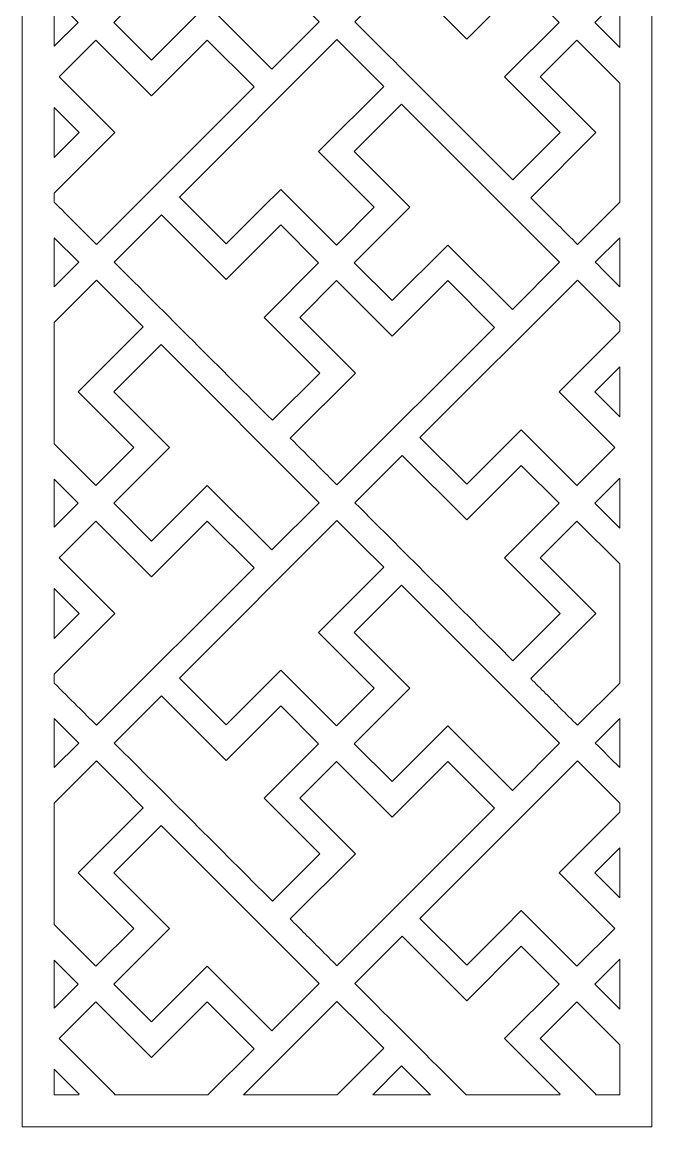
# Model space of a CAD drawing. Header units: centimetres. Extents: x 8.9 to 17, y -3.5 to 9.5.
# Drawn here: x 8.94 to 12.64, y -3.5 to 3 of the extents above; entities that cross this region are included whole.
import ezdxf

# ---------------------------------------------------------------- set-up
doc = ezdxf.new("R2010")
doc.units = ezdxf.units.CM
doc.header["$MEASUREMENT"] = 0
doc.layers.add('layer 1', color=7, linetype='Continuous')

msp = doc.modelspace()

# ---------------------------------------------------------------- linework, layer by layer
at = {"layer": 'layer 1', "color": 7, "lineweight": 9}
for points, knots in [([(8.93775, 9.5), (8.93775, 9.5), (12.64144, 9.5), (12.64144, 9.5), (12.64144, 9.5), (12.64144, 9.5), (12.64144, -3.5), (12.64144, -3.5), (12.64144, -3.5), (12.64144, -3.5), (8.93775, -3.5), (8.93775, -3.5), (8.93775, -3.5), (8.93775, -3.5), (8.93775, 9.5), (8.93775, 9.5)], [0, 0, 0, 0, 0.2, 0.2, 0.2, 0.2, 0.4, 0.4, 0.4, 0.4, 0.6, 0.6, 0.6, 0.6, 1, 1, 1, 1]), ([(9.75511, 3.92973), (9.75511, 3.92973), (9.75511, 3.92973), (9.75511, 3.92973), (9.75511, 3.92973), (9.75511, 3.92973), (9.47686, 3.65146), (9.47686, 3.65146), (9.47686, 3.65146), (9.47686, 3.65146), (9.80423, 3.32405), (9.80423, 3.32405), (9.80423, 3.32405), (9.80423, 3.32405), (9.47686, 2.99676), (9.47686, 2.99676), (9.47686, 2.99676), (9.47686, 2.99676), (9.69947, 2.77412), (9.69947, 2.77412), (9.69947, 2.77412), (9.69947, 2.77412), (10.02684, 3.10145), (10.02684, 3.10145), (10.02684, 3.10145), (10.02684, 3.10145), (10.40657, 2.72171), (10.40657, 2.72171), (10.40657, 2.72171), (10.40657, 2.72171), (10.68484, 3), (10.68484, 3), (10.68484, 3), (10.68484, 3), (9.75511, 3.92973), (9.75511, 3.92973)], [0, 0, 0, 0, 0.1, 0.1, 0.1, 0.1, 0.2, 0.2, 0.2, 0.2, 0.3, 0.3, 0.3, 0.3, 0.4, 0.4, 0.4, 0.4, 0.5, 0.5, 0.5, 0.5, 0.6, 0.6, 0.6, 0.6, 0.7, 0.7, 0.7, 0.7, 0.8, 0.8, 0.8, 0.8, 1, 1, 1, 1]), ([(11.17262, 3.27826), (11.17262, 3.27826), (11.17262, 3.27826), (11.17262, 3.27826), (11.17262, 3.27826), (11.17262, 3.27826), (10.89436, 3), (10.89436, 3), (10.89436, 3), (11.20427, 2.69009), (11.51416, 2.3802), (11.82408, 2.07025), (11.82408, 2.07025), (11.82408, 2.07025), (12.10232, 2.34853), (12.10232, 2.34853), (12.10232, 2.34853), (12.10232, 2.34853), (11.77496, 2.67592), (11.77496, 2.67592), (11.77496, 2.67592), (11.77496, 2.67592), (12.09577, 2.99676), (12.09577, 2.99676), (12.09577, 2.99676), (12.09577, 2.99676), (11.87317, 3.21933), (11.87317, 3.21933), (11.87317, 3.21933), (11.87317, 3.21933), (11.55235, 2.89853), (11.55235, 2.89853), (11.55235, 2.89853), (11.55235, 2.89853), (11.17262, 3.27826), (11.17262, 3.27826)], [0, 0, 0, 0, 0.1, 0.1, 0.1, 0.1, 0.2, 0.2, 0.2, 0.2, 0.3, 0.3, 0.3, 0.3, 0.4, 0.4, 0.4, 0.4, 0.5, 0.5, 0.5, 0.5, 0.6, 0.6, 0.6, 0.6, 0.7, 0.7, 0.7, 0.7, 0.8, 0.8, 0.8, 0.8, 1, 1, 1, 1]), ([(9.12662, 2.85601), (9.12662, 2.85601), (9.12662, 2.85601), (9.12662, 2.85601), (9.12662, 2.85601), (9.12662, 2.85601), (9.12662, 3.13744), (9.12662, 3.13744), (9.12662, 3.13744), (9.12662, 3.13744), (9.26734, 2.99676), (9.26734, 2.99676), (9.26734, 2.99676), (9.26734, 2.99676), (9.12662, 2.85601), (9.12662, 2.85601)], [0, 0, 0, 0, 0.2, 0.2, 0.2, 0.2, 0.4, 0.4, 0.4, 0.4, 0.6, 0.6, 0.6, 0.6, 1, 1, 1, 1]), ([(12.45257, 3.14398), (12.45257, 3.14398), (12.45257, 3.14398), (12.45257, 3.14398), (12.45257, 3.14398), (12.45257, 3.14398), (12.45257, 2.84945), (12.45257, 2.84945), (12.45257, 2.84945), (12.45257, 2.84945), (12.3053, 2.99676), (12.3053, 2.99676), (12.3053, 2.99676), (12.3053, 2.99676), (12.45257, 3.14398), (12.45257, 3.14398)], [0, 0, 0, 0, 0.2, 0.2, 0.2, 0.2, 0.4, 0.4, 0.4, 0.4, 0.6, 0.6, 0.6, 0.6, 1, 1, 1, 1]), ([(9.12662, 1.9393), (9.12662, 1.9393), (9.12662, 1.9393), (9.12662, 1.9393), (9.12662, 1.9393), (9.12662, 1.9393), (9.12662, 1.99174), (9.12662, 1.99174), (9.12662, 1.99174), (9.12662, 1.99174), (9.4834, 2.34853), (9.4834, 2.34853), (9.4834, 2.34853), (9.4834, 2.34853), (9.15604, 2.67592), (9.15604, 2.67592), (9.15604, 2.67592), (9.15604, 2.67592), (9.37211, 2.89199), (9.37211, 2.89199), (9.37211, 2.89199), (9.37211, 2.89199), (9.69947, 2.5646), (9.69947, 2.5646), (9.69947, 2.5646), (9.69947, 2.5646), (10.02684, 2.89199), (10.02684, 2.89199), (10.02684, 2.89199), (10.02684, 2.89199), (10.30184, 2.61699), (10.30184, 2.61699), (10.30184, 2.61699), (10.30184, 2.61699), (9.37538, 1.69052), (9.37538, 1.69052), (9.37538, 1.69052), (9.33337, 1.73252), (9.29136, 1.77453), (9.24936, 1.81655), (9.24936, 1.81655), (9.20843, 1.85746), (9.16754, 1.89838), (9.12662, 1.9393)], [0, 0, 0, 0, 0.0833333, 0.0833333, 0.0833333, 0.0833333, 0.1666667, 0.1666667, 0.1666667, 0.1666667, 0.25, 0.25, 0.25, 0.25, 0.3333333, 0.3333333, 0.3333333, 0.3333333, 0.4166667, 0.4166667, 0.4166667, 0.4166667, 0.5, 0.5, 0.5, 0.5, 0.5833333, 0.5833333, 0.5833333, 0.5833333, 0.6666667, 0.6666667, 0.6666667, 0.6666667, 0.75, 0.75, 0.75, 0.75, 0.8333333, 0.8333333, 0.8333333, 0.8333333, 1, 1, 1, 1]), ([(10.78958, 2.89526), (10.78958, 2.89526), (10.78958, 2.89526), (10.78958, 2.89526), (10.78958, 2.89526), (10.78958, 2.89526), (9.86317, 1.96878), (9.86317, 1.96878), (9.86317, 1.96878), (9.86317, 1.96878), (10.13815, 1.69379), (10.13815, 1.69379), (10.13815, 1.69379), (10.13815, 1.69379), (10.35421, 1.90987), (10.35421, 1.90987), (10.35421, 1.90987), (10.35421, 1.90987), (10.45897, 2.01465), (10.45897, 2.01465), (10.45897, 2.01465), (10.45897, 2.01465), (10.78631, 1.68725), (10.78631, 1.68725), (10.78631, 1.68725), (10.78631, 1.68725), (11.00891, 1.90987), (11.00891, 1.90987), (11.00891, 1.90987), (11.00891, 1.90987), (10.68157, 2.23725), (10.68157, 2.23725), (10.68157, 2.23725), (10.68157, 2.23725), (11.06458, 2.62026), (11.06458, 2.62026), (11.06458, 2.62026), (11.06458, 2.62026), (10.91563, 2.76918), (10.91563, 2.76918), (10.91563, 2.76918), (10.91563, 2.76918), (10.78958, 2.89526), (10.78958, 2.89526)], [0, 0, 0, 0, 0.0833333, 0.0833333, 0.0833333, 0.0833333, 0.1666667, 0.1666667, 0.1666667, 0.1666667, 0.25, 0.25, 0.25, 0.25, 0.3333333, 0.3333333, 0.3333333, 0.3333333, 0.4166667, 0.4166667, 0.4166667, 0.4166667, 0.5, 0.5, 0.5, 0.5, 0.5833333, 0.5833333, 0.5833333, 0.5833333, 0.6666667, 0.6666667, 0.6666667, 0.6666667, 0.75, 0.75, 0.75, 0.75, 0.8333333, 0.8333333, 0.8333333, 0.8333333, 1, 1, 1, 1]), ([(12.45257, 2.63993), (12.45257, 2.63993), (12.45257, 2.63993), (12.45257, 2.63993), (12.45257, 2.63993), (12.45257, 2.63993), (12.45257, 1.9393), (12.45257, 1.9393), (12.45257, 1.9393), (12.45257, 1.9393), (12.20381, 1.69052), (12.20381, 1.69052), (12.20381, 1.69052), (12.16616, 1.72817), (12.12853, 1.76582), (12.09088, 1.80345), (12.09088, 1.80345), (12.03684, 1.85752), (11.98284, 1.91152), (11.92883, 1.96551), (11.92883, 1.96551), (11.92883, 1.96551), (12.31185, 2.34853), (12.31185, 2.34853), (12.31185, 2.34853), (12.31185, 2.34853), (11.98448, 2.67592), (11.98448, 2.67592), (11.98448, 2.67592), (11.98448, 2.67592), (12.20054, 2.89199), (12.20054, 2.89199), (12.20054, 2.89199), (12.20054, 2.89199), (12.45257, 2.63993), (12.45257, 2.63993)], [0, 0, 0, 0, 0.1, 0.1, 0.1, 0.1, 0.2, 0.2, 0.2, 0.2, 0.3, 0.3, 0.3, 0.3, 0.4, 0.4, 0.4, 0.4, 0.5, 0.5, 0.5, 0.5, 0.6, 0.6, 0.6, 0.6, 0.7, 0.7, 0.7, 0.7, 0.8, 0.8, 0.8, 0.8, 1, 1, 1, 1]), ([(9.12662, 2.20126), (9.12662, 2.20126), (9.12662, 2.20126), (9.12662, 2.20126), (9.12662, 2.20126), (9.12662, 2.20126), (9.12662, 2.49579), (9.12662, 2.49579), (9.12662, 2.49579), (9.12662, 2.49579), (9.27391, 2.34853), (9.27391, 2.34853), (9.27391, 2.34853), (9.27391, 2.34853), (9.12662, 2.20126), (9.12662, 2.20126)], [0, 0, 0, 0, 0.2, 0.2, 0.2, 0.2, 0.4, 0.4, 0.4, 0.4, 0.6, 0.6, 0.6, 0.6, 1, 1, 1, 1]), ([(11.16935, 2.51548), (11.16935, 2.51548), (11.16935, 2.51548), (11.16935, 2.51548), (11.16935, 2.51548), (11.16935, 2.51548), (10.89106, 2.23725), (10.89106, 2.23725), (10.89106, 2.23725), (10.89106, 2.23725), (11.21844, 1.90987), (11.21844, 1.90987), (11.21844, 1.90987), (11.21844, 1.90987), (10.89106, 1.58252), (10.89106, 1.58252), (10.89106, 1.58252), (10.89106, 1.58252), (11.1137, 1.3599), (11.1137, 1.3599), (11.1137, 1.3599), (11.1137, 1.3599), (11.44104, 1.68725), (11.44104, 1.68725), (11.44104, 1.68725), (11.44104, 1.68725), (11.82081, 1.30751), (11.82081, 1.30751), (11.82081, 1.30751), (11.82081, 1.30751), (12.09904, 1.58578), (12.09904, 1.58578), (12.09904, 1.58578), (12.09904, 1.58578), (11.16935, 2.51548), (11.16935, 2.51548)], [0, 0, 0, 0, 0.1, 0.1, 0.1, 0.1, 0.2, 0.2, 0.2, 0.2, 0.3, 0.3, 0.3, 0.3, 0.4, 0.4, 0.4, 0.4, 0.5, 0.5, 0.5, 0.5, 0.6, 0.6, 0.6, 0.6, 0.7, 0.7, 0.7, 0.7, 0.8, 0.8, 0.8, 0.8, 1, 1, 1, 1]), ([(9.48013, 1.58578), (9.48013, 1.58578), (9.48013, 1.58578), (9.48013, 1.58578), (9.48013, 1.58578), (9.79005, 1.27589), (10.09996, 0.96594), (10.40984, 0.65605), (10.40984, 0.65605), (10.40984, 0.65605), (10.68811, 0.93433), (10.68811, 0.93433), (10.68811, 0.93433), (10.68811, 0.93433), (10.36075, 1.26166), (10.36075, 1.26166), (10.36075, 1.26166), (10.36075, 1.26166), (10.68157, 1.58252), (10.68157, 1.58252), (10.68157, 1.58252), (10.68157, 1.58252), (10.45897, 1.80513), (10.45897, 1.80513), (10.45897, 1.80513), (10.45897, 1.80513), (10.13815, 1.48426), (10.13815, 1.48426), (10.13815, 1.48426), (10.13815, 1.48426), (9.75841, 1.86406), (9.75841, 1.86406), (9.75841, 1.86406), (9.75841, 1.86406), (9.48013, 1.58578), (9.48013, 1.58578)], [0, 0, 0, 0, 0.1, 0.1, 0.1, 0.1, 0.2, 0.2, 0.2, 0.2, 0.3, 0.3, 0.3, 0.3, 0.4, 0.4, 0.4, 0.4, 0.5, 0.5, 0.5, 0.5, 0.6, 0.6, 0.6, 0.6, 0.7, 0.7, 0.7, 0.7, 0.8, 0.8, 0.8, 0.8, 1, 1, 1, 1]), ([(9.12662, 1.44179), (9.12662, 1.44179), (9.12662, 1.44179), (9.12662, 1.44179), (9.12662, 1.44179), (9.12662, 1.44179), (9.12662, 1.72978), (9.12662, 1.72978), (9.12662, 1.72978), (9.12662, 1.72978), (9.27064, 1.58578), (9.27064, 1.58578), (9.27064, 1.58578), (9.27064, 1.58578), (9.12662, 1.44179), (9.12662, 1.44179)], [0, 0, 0, 0, 0.2, 0.2, 0.2, 0.2, 0.4, 0.4, 0.4, 0.4, 0.6, 0.6, 0.6, 0.6, 1, 1, 1, 1]), ([(12.45257, 1.72978), (12.45257, 1.72978), (12.45257, 1.72978), (12.45257, 1.72978), (12.45257, 1.72978), (12.45257, 1.72978), (12.45257, 1.44179), (12.45257, 1.44179), (12.45257, 1.44179), (12.40456, 1.48978), (12.35659, 1.5378), (12.30857, 1.58578), (12.30857, 1.58578), (12.30857, 1.58578), (12.45257, 1.72978), (12.45257, 1.72978)], [0, 0, 0, 0, 0.2, 0.2, 0.2, 0.2, 0.4, 0.4, 0.4, 0.4, 0.6, 0.6, 0.6, 0.6, 1, 1, 1, 1]), ([(9.12662, 0.51854), (9.12662, 0.51854), (9.12662, 0.51854), (9.12662, 0.51854), (9.12662, 0.51854), (9.12662, 0.51854), (9.12662, 1.23227), (9.12662, 1.23227), (9.12662, 1.23227), (9.12662, 1.23227), (9.37538, 1.48099), (9.37538, 1.48099), (9.37538, 1.48099), (9.37538, 1.48099), (9.50143, 1.35497), (9.50143, 1.35497), (9.50143, 1.35497), (9.50143, 1.35497), (9.65037, 1.20606), (9.65037, 1.20606), (9.65037, 1.20606), (9.65037, 1.20606), (9.26734, 0.82305), (9.26734, 0.82305), (9.26734, 0.82305), (9.26734, 0.82305), (9.59471, 0.49565), (9.59471, 0.49565), (9.59471, 0.49565), (9.59471, 0.49565), (9.37211, 0.27304), (9.37211, 0.27304), (9.37211, 0.27304), (9.37211, 0.27304), (9.12662, 0.51854), (9.12662, 0.51854)], [0, 0, 0, 0, 0.1, 0.1, 0.1, 0.1, 0.2, 0.2, 0.2, 0.2, 0.3, 0.3, 0.3, 0.3, 0.4, 0.4, 0.4, 0.4, 0.5, 0.5, 0.5, 0.5, 0.6, 0.6, 0.6, 0.6, 0.7, 0.7, 0.7, 0.7, 0.8, 0.8, 0.8, 0.8, 1, 1, 1, 1]), ([(10.51461, 0.55131), (10.51461, 0.55131), (10.51461, 0.55131), (10.51461, 0.55131), (10.51461, 0.55131), (10.56863, 0.4973), (10.62264, 0.44332), (10.67664, 0.38925), (10.67664, 0.38925), (10.71431, 0.35161), (10.75196, 0.31396), (10.78958, 0.27631), (10.78958, 0.27631), (10.78958, 0.27631), (11.71604, 1.20279), (11.71604, 1.20279), (11.71604, 1.20279), (11.71604, 1.20279), (11.44104, 1.47772), (11.44104, 1.47772), (11.44104, 1.47772), (11.44104, 1.47772), (11.1137, 1.15038), (11.1137, 1.15038), (11.1137, 1.15038), (11.1137, 1.15038), (10.78631, 1.47772), (10.78631, 1.47772), (10.78631, 1.47772), (10.78631, 1.47772), (10.57028, 1.26166), (10.57028, 1.26166), (10.57028, 1.26166), (10.57028, 1.26166), (10.89763, 0.93433), (10.89763, 0.93433), (10.89763, 0.93433), (10.89763, 0.93433), (10.51461, 0.55131), (10.51461, 0.55131)], [0, 0, 0, 0, 0.0909091, 0.0909091, 0.0909091, 0.0909091, 0.1818182, 0.1818182, 0.1818182, 0.1818182, 0.2727273, 0.2727273, 0.2727273, 0.2727273, 0.3636364, 0.3636364, 0.3636364, 0.3636364, 0.4545455, 0.4545455, 0.4545455, 0.4545455, 0.5454545, 0.5454545, 0.5454545, 0.5454545, 0.6363636, 0.6363636, 0.6363636, 0.6363636, 0.7272727, 0.7272727, 0.7272727, 0.7272727, 0.8181818, 0.8181818, 0.8181818, 0.8181818, 1, 1, 1, 1]), ([(12.45257, 1.23227), (12.45257, 1.23227), (12.45257, 1.23227), (12.45257, 1.23227), (12.45257, 1.23227), (12.45257, 1.23227), (12.45257, 1.17977), (12.45257, 1.17977), (12.45257, 1.17977), (12.45257, 1.17977), (12.09577, 0.82305), (12.09577, 0.82305), (12.09577, 0.82305), (12.09577, 0.82305), (12.42315, 0.49565), (12.42315, 0.49565), (12.42315, 0.49565), (12.42315, 0.49565), (12.20054, 0.27304), (12.20054, 0.27304), (12.20054, 0.27304), (12.20054, 0.27304), (11.87317, 0.60045), (11.87317, 0.60045), (11.87317, 0.60045), (11.87317, 0.60045), (11.76842, 0.49565), (11.76842, 0.49565), (11.76842, 0.49565), (11.76842, 0.49565), (11.55235, 0.27958), (11.55235, 0.27958), (11.55235, 0.27958), (11.55235, 0.27958), (11.27737, 0.5546), (11.27737, 0.5546), (11.27737, 0.5546), (11.27737, 0.5546), (12.20381, 1.48099), (12.20381, 1.48099), (12.20381, 1.48099), (12.20381, 1.48099), (12.34295, 1.34189), (12.34295, 1.34189), (12.34295, 1.34189), (12.34295, 1.34189), (12.45257, 1.23227), (12.45257, 1.23227)], [0, 0, 0, 0, 0.0769231, 0.0769231, 0.0769231, 0.0769231, 0.1538462, 0.1538462, 0.1538462, 0.1538462, 0.2307692, 0.2307692, 0.2307692, 0.2307692, 0.3076923, 0.3076923, 0.3076923, 0.3076923, 0.3846154, 0.3846154, 0.3846154, 0.3846154, 0.4615385, 0.4615385, 0.4615385, 0.4615385, 0.5384615, 0.5384615, 0.5384615, 0.5384615, 0.6153846, 0.6153846, 0.6153846, 0.6153846, 0.6923077, 0.6923077, 0.6923077, 0.6923077, 0.7692308, 0.7692308, 0.7692308, 0.7692308, 0.8461538, 0.8461538, 0.8461538, 0.8461538, 1, 1, 1, 1]), ([(9.75511, 1.10126), (9.75511, 1.10126), (9.75511, 1.10126), (9.75511, 1.10126), (9.75511, 1.10126), (9.75511, 1.10126), (9.47686, 0.82305), (9.47686, 0.82305), (9.47686, 0.82305), (9.47686, 0.82305), (9.80423, 0.49565), (9.80423, 0.49565), (9.80423, 0.49565), (9.80423, 0.49565), (9.47686, 0.1683), (9.47686, 0.1683), (9.47686, 0.1683), (9.47686, 0.1683), (9.69947, -0.0543), (9.69947, -0.0543), (9.69947, -0.0543), (9.69947, -0.0543), (10.02684, 0.27304), (10.02684, 0.27304), (10.02684, 0.27304), (10.02684, 0.27304), (10.40657, -0.10669), (10.40657, -0.10669), (10.40657, -0.10669), (10.40657, -0.10669), (10.68484, 0.17157), (10.68484, 0.17157), (10.68484, 0.17157), (10.68484, 0.17157), (9.75511, 1.10126), (9.75511, 1.10126)], [0, 0, 0, 0, 0.1, 0.1, 0.1, 0.1, 0.2, 0.2, 0.2, 0.2, 0.3, 0.3, 0.3, 0.3, 0.4, 0.4, 0.4, 0.4, 0.5, 0.5, 0.5, 0.5, 0.6, 0.6, 0.6, 0.6, 0.7, 0.7, 0.7, 0.7, 0.8, 0.8, 0.8, 0.8, 1, 1, 1, 1]), ([(12.45257, 0.97031), (12.45257, 0.97031), (12.45257, 0.97031), (12.45257, 0.97031), (12.45257, 0.97031), (12.45257, 0.97031), (12.45257, 0.67573), (12.45257, 0.67573), (12.45257, 0.67573), (12.45257, 0.67573), (12.3053, 0.82305), (12.3053, 0.82305), (12.3053, 0.82305), (12.3053, 0.82305), (12.45257, 0.97031), (12.45257, 0.97031)], [0, 0, 0, 0, 0.2, 0.2, 0.2, 0.2, 0.4, 0.4, 0.4, 0.4, 0.6, 0.6, 0.6, 0.6, 1, 1, 1, 1]), ([(10.89436, 0.17157), (10.89436, 0.17157), (10.89436, 0.17157), (10.89436, 0.17157), (10.89436, 0.17157), (11.20427, -0.13838), (11.51416, -0.44827), (11.82408, -0.75816), (11.82408, -0.75816), (11.82408, -0.75816), (12.10232, -0.47989), (12.10232, -0.47989), (12.10232, -0.47989), (12.10232, -0.47989), (11.77496, -0.15254), (11.77496, -0.15254), (11.77496, -0.15254), (11.77496, -0.15254), (12.09577, 0.1683), (12.09577, 0.1683), (12.09577, 0.1683), (12.09577, 0.1683), (11.87317, 0.39091), (11.87317, 0.39091), (11.87317, 0.39091), (11.87317, 0.39091), (11.55235, 0.07009), (11.55235, 0.07009), (11.55235, 0.07009), (11.55235, 0.07009), (11.17262, 0.4498), (11.17262, 0.4498), (11.17262, 0.4498), (11.17262, 0.4498), (10.89436, 0.17157), (10.89436, 0.17157)], [0, 0, 0, 0, 0.1, 0.1, 0.1, 0.1, 0.2, 0.2, 0.2, 0.2, 0.3, 0.3, 0.3, 0.3, 0.4, 0.4, 0.4, 0.4, 0.5, 0.5, 0.5, 0.5, 0.6, 0.6, 0.6, 0.6, 0.7, 0.7, 0.7, 0.7, 0.8, 0.8, 0.8, 0.8, 1, 1, 1, 1]), ([(9.12662, 0.02759), (9.12662, 0.02759), (9.12662, 0.02759), (9.12662, 0.02759), (9.12662, 0.02759), (9.12662, 0.02759), (9.12662, 0.30903), (9.12662, 0.30903), (9.12662, 0.30903), (9.12662, 0.30903), (9.26734, 0.1683), (9.26734, 0.1683), (9.26734, 0.1683), (9.26734, 0.1683), (9.12662, 0.02759), (9.12662, 0.02759)], [0, 0, 0, 0, 0.2, 0.2, 0.2, 0.2, 0.4, 0.4, 0.4, 0.4, 0.6, 0.6, 0.6, 0.6, 1, 1, 1, 1]), ([(12.45257, 0.31558), (12.45257, 0.31558), (12.45257, 0.31558), (12.45257, 0.31558), (12.45257, 0.31558), (12.45257, 0.31558), (12.45257, 0.02105), (12.45257, 0.02105), (12.45257, 0.02105), (12.45257, 0.02105), (12.3053, 0.1683), (12.3053, 0.1683), (12.3053, 0.1683), (12.3053, 0.1683), (12.45257, 0.31558), (12.45257, 0.31558)], [0, 0, 0, 0, 0.2, 0.2, 0.2, 0.2, 0.4, 0.4, 0.4, 0.4, 0.6, 0.6, 0.6, 0.6, 1, 1, 1, 1]), ([(10.78958, 0.06679), (10.78958, 0.06679), (10.78958, 0.06679), (10.78958, 0.06679), (10.78958, 0.06679), (10.78958, 0.06679), (9.86317, -0.85962), (9.86317, -0.85962), (9.86317, -0.85962), (9.86317, -0.85962), (10.13815, -1.13462), (10.13815, -1.13462), (10.13815, -1.13462), (10.13815, -1.13462), (10.35421, -0.91856), (10.35421, -0.91856), (10.35421, -0.91856), (10.35421, -0.91856), (10.45897, -0.81382), (10.45897, -0.81382), (10.45897, -0.81382), (10.45897, -0.81382), (10.78631, -1.14116), (10.78631, -1.14116), (10.78631, -1.14116), (10.78631, -1.14116), (11.00891, -0.91856), (11.00891, -0.91856), (11.00891, -0.91856), (11.00891, -0.91856), (10.68157, -0.59121), (10.68157, -0.59121), (10.68157, -0.59121), (10.68157, -0.59121), (11.06458, -0.20816), (11.06458, -0.20816), (11.06458, -0.20816), (11.06458, -0.20816), (10.92871, -0.07231), (10.92871, -0.07231), (10.92871, -0.07231), (10.92871, -0.07231), (10.78958, 0.06679), (10.78958, 0.06679)], [0, 0, 0, 0, 0.0833333, 0.0833333, 0.0833333, 0.0833333, 0.1666667, 0.1666667, 0.1666667, 0.1666667, 0.25, 0.25, 0.25, 0.25, 0.3333333, 0.3333333, 0.3333333, 0.3333333, 0.4166667, 0.4166667, 0.4166667, 0.4166667, 0.5, 0.5, 0.5, 0.5, 0.5833333, 0.5833333, 0.5833333, 0.5833333, 0.6666667, 0.6666667, 0.6666667, 0.6666667, 0.75, 0.75, 0.75, 0.75, 0.8333333, 0.8333333, 0.8333333, 0.8333333, 1, 1, 1, 1]), ([(9.12662, -0.88912), (9.12662, -0.88912), (9.12662, -0.88912), (9.12662, -0.88912), (9.12662, -0.88912), (9.12662, -0.88912), (9.12662, -0.83667), (9.12662, -0.83667), (9.12662, -0.83667), (9.12662, -0.83667), (9.4834, -0.47989), (9.4834, -0.47989), (9.4834, -0.47989), (9.4834, -0.47989), (9.15604, -0.15254), (9.15604, -0.15254), (9.15604, -0.15254), (9.15604, -0.15254), (9.37211, 0.06352), (9.37211, 0.06352), (9.37211, 0.06352), (9.37211, 0.06352), (9.69947, -0.26382), (9.69947, -0.26382), (9.69947, -0.26382), (9.69947, -0.26382), (10.02684, 0.06352), (10.02684, 0.06352), (10.02684, 0.06352), (10.02684, 0.06352), (10.30184, -0.21143), (10.30184, -0.21143), (10.30184, -0.21143), (10.30184, -0.21143), (9.37538, -1.13789), (9.37538, -1.13789), (9.37538, -1.13789), (9.33773, -1.10024), (9.30009, -1.0626), (9.26244, -1.02495), (9.26244, -1.02495), (9.21718, -0.97968), (9.1719, -0.9344), (9.12662, -0.88912)], [0, 0, 0, 0, 0.0833333, 0.0833333, 0.0833333, 0.0833333, 0.1666667, 0.1666667, 0.1666667, 0.1666667, 0.25, 0.25, 0.25, 0.25, 0.3333333, 0.3333333, 0.3333333, 0.3333333, 0.4166667, 0.4166667, 0.4166667, 0.4166667, 0.5, 0.5, 0.5, 0.5, 0.5833333, 0.5833333, 0.5833333, 0.5833333, 0.6666667, 0.6666667, 0.6666667, 0.6666667, 0.75, 0.75, 0.75, 0.75, 0.8333333, 0.8333333, 0.8333333, 0.8333333, 1, 1, 1, 1]), ([(12.45257, -0.18848), (12.45257, -0.18848), (12.45257, -0.18848), (12.45257, -0.18848), (12.45257, -0.18848), (12.45257, -0.18848), (12.45257, -0.88917), (12.45257, -0.88917), (12.45257, -0.88917), (12.45257, -0.88917), (12.20381, -1.13789), (12.20381, -1.13789), (12.20381, -1.13789), (12.17052, -1.10461), (12.13724, -1.07133), (12.10396, -1.03804), (12.10396, -1.03804), (12.04557, -0.97968), (11.98721, -0.92132), (11.92883, -0.86289), (11.92883, -0.86289), (11.92883, -0.86289), (12.31185, -0.47989), (12.31185, -0.47989), (12.31185, -0.47989), (12.31185, -0.47989), (11.98448, -0.15254), (11.98448, -0.15254), (11.98448, -0.15254), (11.98448, -0.15254), (12.20054, 0.06352), (12.20054, 0.06352), (12.20054, 0.06352), (12.20054, 0.06352), (12.45257, -0.18848), (12.45257, -0.18848)], [0, 0, 0, 0, 0.1, 0.1, 0.1, 0.1, 0.2, 0.2, 0.2, 0.2, 0.3, 0.3, 0.3, 0.3, 0.4, 0.4, 0.4, 0.4, 0.5, 0.5, 0.5, 0.5, 0.6, 0.6, 0.6, 0.6, 0.7, 0.7, 0.7, 0.7, 0.8, 0.8, 0.8, 0.8, 1, 1, 1, 1]), ([(11.16935, -0.31295), (11.16935, -0.31295), (11.16935, -0.31295), (11.16935, -0.31295), (11.16935, -0.31295), (11.16935, -0.31295), (10.89106, -0.59121), (10.89106, -0.59121), (10.89106, -0.59121), (10.89106, -0.59121), (11.21844, -0.91856), (11.21844, -0.91856), (11.21844, -0.91856), (11.21844, -0.91856), (10.89106, -1.2459), (10.89106, -1.2459), (10.89106, -1.2459), (10.89106, -1.2459), (11.1137, -1.46851), (11.1137, -1.46851), (11.1137, -1.46851), (11.1137, -1.46851), (11.44104, -1.14116), (11.44104, -1.14116), (11.44104, -1.14116), (11.44104, -1.14116), (11.82081, -1.5209), (11.82081, -1.5209), (11.82081, -1.5209), (11.82081, -1.5209), (12.09904, -1.24263), (12.09904, -1.24263), (12.09904, -1.24263), (12.09904, -1.24263), (11.16935, -0.31295), (11.16935, -0.31295)], [0, 0, 0, 0, 0.1, 0.1, 0.1, 0.1, 0.2, 0.2, 0.2, 0.2, 0.3, 0.3, 0.3, 0.3, 0.4, 0.4, 0.4, 0.4, 0.5, 0.5, 0.5, 0.5, 0.6, 0.6, 0.6, 0.6, 0.7, 0.7, 0.7, 0.7, 0.8, 0.8, 0.8, 0.8, 1, 1, 1, 1]), ([(9.12662, -0.62715), (9.12662, -0.62715), (9.12662, -0.62715), (9.12662, -0.62715), (9.12662, -0.62715), (9.12662, -0.62715), (9.12662, -0.33263), (9.12662, -0.33263), (9.12662, -0.33263), (9.12662, -0.33263), (9.27391, -0.47989), (9.27391, -0.47989), (9.27391, -0.47989), (9.27391, -0.47989), (9.12662, -0.62715), (9.12662, -0.62715)], [0, 0, 0, 0, 0.2, 0.2, 0.2, 0.2, 0.4, 0.4, 0.4, 0.4, 0.6, 0.6, 0.6, 0.6, 1, 1, 1, 1]), ([(9.75841, -0.96441), (9.75841, -0.96441), (9.75841, -0.96441), (9.75841, -0.96441), (9.75841, -0.96441), (9.75841, -0.96441), (9.48013, -1.24263), (9.48013, -1.24263), (9.48013, -1.24263), (9.79005, -1.55257), (10.09996, -1.86247), (10.40984, -2.17236), (10.40984, -2.17236), (10.40984, -2.17236), (10.68811, -1.89409), (10.68811, -1.89409), (10.68811, -1.89409), (10.68811, -1.89409), (10.36075, -1.56675), (10.36075, -1.56675), (10.36075, -1.56675), (10.36075, -1.56675), (10.68157, -1.24592), (10.68157, -1.24592), (10.68157, -1.24592), (10.68157, -1.24592), (10.45897, -1.0233), (10.45897, -1.0233), (10.45897, -1.0233), (10.45897, -1.0233), (10.13815, -1.34414), (10.13815, -1.34414), (10.13815, -1.34414), (10.13815, -1.34414), (9.75841, -0.96441), (9.75841, -0.96441)], [0, 0, 0, 0, 0.1, 0.1, 0.1, 0.1, 0.2, 0.2, 0.2, 0.2, 0.3, 0.3, 0.3, 0.3, 0.4, 0.4, 0.4, 0.4, 0.5, 0.5, 0.5, 0.5, 0.6, 0.6, 0.6, 0.6, 0.7, 0.7, 0.7, 0.7, 0.8, 0.8, 0.8, 0.8, 1, 1, 1, 1]), ([(9.12662, -1.38662), (9.12662, -1.38662), (9.12662, -1.38662), (9.12662, -1.38662), (9.12662, -1.38662), (9.12662, -1.38662), (9.12662, -1.09863), (9.12662, -1.09863), (9.12662, -1.09863), (9.12662, -1.09863), (9.27064, -1.24263), (9.27064, -1.24263), (9.27064, -1.24263), (9.27064, -1.24263), (9.12662, -1.38662), (9.12662, -1.38662)], [0, 0, 0, 0, 0.2, 0.2, 0.2, 0.2, 0.4, 0.4, 0.4, 0.4, 0.6, 0.6, 0.6, 0.6, 1, 1, 1, 1]), ([(12.45257, -1.09863), (12.45257, -1.09863), (12.45257, -1.09863), (12.45257, -1.09863), (12.45257, -1.09863), (12.45257, -1.09863), (12.45257, -1.38662), (12.45257, -1.38662), (12.45257, -1.38662), (12.40456, -1.33864), (12.35659, -1.29067), (12.30857, -1.24263), (12.30857, -1.24263), (12.30857, -1.24263), (12.45257, -1.09863), (12.45257, -1.09863)], [0, 0, 0, 0, 0.2, 0.2, 0.2, 0.2, 0.4, 0.4, 0.4, 0.4, 0.6, 0.6, 0.6, 0.6, 1, 1, 1, 1]), ([(9.12662, -2.30991), (9.12662, -2.30991), (9.12662, -2.30991), (9.12662, -2.30991), (9.12662, -2.30991), (9.12662, -2.30991), (9.12662, -1.59614), (9.12662, -1.59614), (9.12662, -1.59614), (9.12662, -1.59614), (9.37538, -1.34741), (9.37538, -1.34741), (9.37538, -1.34741), (9.37538, -1.34741), (9.51451, -1.48652), (9.51451, -1.48652), (9.51451, -1.48652), (9.51451, -1.48652), (9.65037, -1.62241), (9.65037, -1.62241), (9.65037, -1.62241), (9.65037, -1.62241), (9.26734, -2.00542), (9.26734, -2.00542), (9.26734, -2.00542), (9.26734, -2.00542), (9.59471, -2.33276), (9.59471, -2.33276), (9.59471, -2.33276), (9.59471, -2.33276), (9.37211, -2.55537), (9.37211, -2.55537), (9.37211, -2.55537), (9.37211, -2.55537), (9.12662, -2.30991), (9.12662, -2.30991)], [0, 0, 0, 0, 0.1, 0.1, 0.1, 0.1, 0.2, 0.2, 0.2, 0.2, 0.3, 0.3, 0.3, 0.3, 0.4, 0.4, 0.4, 0.4, 0.5, 0.5, 0.5, 0.5, 0.6, 0.6, 0.6, 0.6, 0.7, 0.7, 0.7, 0.7, 0.8, 0.8, 0.8, 0.8, 1, 1, 1, 1]), ([(11.71604, -1.62568), (11.71604, -1.62568), (11.71604, -1.62568), (11.71604, -1.62568), (11.71604, -1.62568), (11.71604, -1.62568), (11.44104, -1.35068), (11.44104, -1.35068), (11.44104, -1.35068), (11.44104, -1.35068), (11.1137, -1.67803), (11.1137, -1.67803), (11.1137, -1.67803), (11.1137, -1.67803), (10.78631, -1.35068), (10.78631, -1.35068), (10.78631, -1.35068), (10.78631, -1.35068), (10.57028, -1.56675), (10.57028, -1.56675), (10.57028, -1.56675), (10.57028, -1.56675), (10.89763, -1.89409), (10.89763, -1.89409), (10.89763, -1.89409), (10.89763, -1.89409), (10.51461, -2.2771), (10.51461, -2.2771), (10.51461, -2.2771), (10.573, -2.33552), (10.63136, -2.39388), (10.68976, -2.45224), (10.68976, -2.45224), (10.72304, -2.48552), (10.7563, -2.51882), (10.78958, -2.5521), (10.78958, -2.5521), (10.78958, -2.5521), (11.71604, -1.62568), (11.71604, -1.62568)], [0, 0, 0, 0, 0.0909091, 0.0909091, 0.0909091, 0.0909091, 0.1818182, 0.1818182, 0.1818182, 0.1818182, 0.2727273, 0.2727273, 0.2727273, 0.2727273, 0.3636364, 0.3636364, 0.3636364, 0.3636364, 0.4545455, 0.4545455, 0.4545455, 0.4545455, 0.5454545, 0.5454545, 0.5454545, 0.5454545, 0.6363636, 0.6363636, 0.6363636, 0.6363636, 0.7272727, 0.7272727, 0.7272727, 0.7272727, 0.8181818, 0.8181818, 0.8181818, 0.8181818, 1, 1, 1, 1]), ([(12.45257, -1.59614), (12.45257, -1.59614), (12.45257, -1.59614), (12.45257, -1.59614), (12.45257, -1.59614), (12.45257, -1.59614), (12.45257, -1.64864), (12.45257, -1.64864), (12.45257, -1.64864), (12.45257, -1.64864), (12.09577, -2.00542), (12.09577, -2.00542), (12.09577, -2.00542), (12.09577, -2.00542), (12.42315, -2.33276), (12.42315, -2.33276), (12.42315, -2.33276), (12.42315, -2.33276), (12.20054, -2.55537), (12.20054, -2.55537), (12.20054, -2.55537), (12.20054, -2.55537), (11.87317, -2.22802), (11.87317, -2.22802), (11.87317, -2.22802), (11.87317, -2.22802), (11.76842, -2.33276), (11.76842, -2.33276), (11.76842, -2.33276), (11.76842, -2.33276), (11.55235, -2.54882), (11.55235, -2.54882), (11.55235, -2.54882), (11.55235, -2.54882), (11.27737, -2.27383), (11.27737, -2.27383), (11.27737, -2.27383), (11.27737, -2.27383), (12.20381, -1.34741), (12.20381, -1.34741), (12.20381, -1.34741), (12.20381, -1.34741), (12.35603, -1.4996), (12.35603, -1.4996), (12.35603, -1.4996), (12.35603, -1.4996), (12.45257, -1.59614), (12.45257, -1.59614)], [0, 0, 0, 0, 0.0769231, 0.0769231, 0.0769231, 0.0769231, 0.1538462, 0.1538462, 0.1538462, 0.1538462, 0.2307692, 0.2307692, 0.2307692, 0.2307692, 0.3076923, 0.3076923, 0.3076923, 0.3076923, 0.3846154, 0.3846154, 0.3846154, 0.3846154, 0.4615385, 0.4615385, 0.4615385, 0.4615385, 0.5384615, 0.5384615, 0.5384615, 0.5384615, 0.6153846, 0.6153846, 0.6153846, 0.6153846, 0.6923077, 0.6923077, 0.6923077, 0.6923077, 0.7692308, 0.7692308, 0.7692308, 0.7692308, 0.8461538, 0.8461538, 0.8461538, 0.8461538, 1, 1, 1, 1]), ([(9.75511, -1.72715), (9.75511, -1.72715), (9.75511, -1.72715), (9.75511, -1.72715), (9.75511, -1.72715), (9.75511, -1.72715), (9.47686, -2.00542), (9.47686, -2.00542), (9.47686, -2.00542), (9.47686, -2.00542), (9.80423, -2.33276), (9.80423, -2.33276), (9.80423, -2.33276), (9.80423, -2.33276), (9.47686, -2.66015), (9.47686, -2.66015), (9.47686, -2.66015), (9.47686, -2.66015), (9.69947, -2.88276), (9.69947, -2.88276), (9.69947, -2.88276), (9.69947, -2.88276), (10.02684, -2.55537), (10.02684, -2.55537), (10.02684, -2.55537), (10.02684, -2.55537), (10.40657, -2.9351), (10.40657, -2.9351), (10.40657, -2.9351), (10.40657, -2.9351), (10.68484, -2.65688), (10.68484, -2.65688), (10.68484, -2.65688), (10.68484, -2.65688), (9.75511, -1.72715), (9.75511, -1.72715)], [0, 0, 0, 0, 0.1, 0.1, 0.1, 0.1, 0.2, 0.2, 0.2, 0.2, 0.3, 0.3, 0.3, 0.3, 0.4, 0.4, 0.4, 0.4, 0.5, 0.5, 0.5, 0.5, 0.6, 0.6, 0.6, 0.6, 0.7, 0.7, 0.7, 0.7, 0.8, 0.8, 0.8, 0.8, 1, 1, 1, 1]), ([(12.45257, -1.85816), (12.45257, -1.85816), (12.45257, -1.85816), (12.45257, -1.85816), (12.45257, -1.85816), (12.45257, -1.85816), (12.45257, -2.15269), (12.45257, -2.15269), (12.45257, -2.15269), (12.45257, -2.15269), (12.3053, -2.00542), (12.3053, -2.00542), (12.3053, -2.00542), (12.3053, -2.00542), (12.45257, -1.85816), (12.45257, -1.85816)], [0, 0, 0, 0, 0.2, 0.2, 0.2, 0.2, 0.4, 0.4, 0.4, 0.4, 0.6, 0.6, 0.6, 0.6, 1, 1, 1, 1]), ([(12.09951, -3.31116), (12.09951, -3.31116), (12.09951, -3.31116), (12.09951, -3.31116), (12.09951, -3.31116), (12.09951, -3.31116), (11.54861, -3.31116), (11.54861, -3.31116), (11.54861, -3.31116), (11.33052, -3.09302), (11.11243, -2.87498), (10.89436, -2.65688), (10.89436, -2.65688), (10.89436, -2.65688), (11.17262, -2.37861), (11.17262, -2.37861), (11.17262, -2.37861), (11.17262, -2.37861), (11.55235, -2.75835), (11.55235, -2.75835), (11.55235, -2.75835), (11.55235, -2.75835), (11.87317, -2.43754), (11.87317, -2.43754), (11.87317, -2.43754), (11.87317, -2.43754), (12.09577, -2.66015), (12.09577, -2.66015), (12.09577, -2.66015), (12.09577, -2.66015), (11.77496, -2.98095), (11.77496, -2.98095), (11.77496, -2.98095), (11.77496, -2.98095), (12.10232, -3.3083), (12.10232, -3.3083), (12.10232, -3.3083), (12.10232, -3.3083), (12.09951, -3.31116), (12.09951, -3.31116)], [0, 0, 0, 0, 0.0909091, 0.0909091, 0.0909091, 0.0909091, 0.1818182, 0.1818182, 0.1818182, 0.1818182, 0.2727273, 0.2727273, 0.2727273, 0.2727273, 0.3636364, 0.3636364, 0.3636364, 0.3636364, 0.4545455, 0.4545455, 0.4545455, 0.4545455, 0.5454545, 0.5454545, 0.5454545, 0.5454545, 0.6363636, 0.6363636, 0.6363636, 0.6363636, 0.7272727, 0.7272727, 0.7272727, 0.7272727, 0.8181818, 0.8181818, 0.8181818, 0.8181818, 1, 1, 1, 1]), ([(9.12662, -2.80088), (9.12662, -2.80088), (9.12662, -2.80088), (9.12662, -2.80088), (9.12662, -2.80088), (9.12662, -2.80088), (9.12662, -2.51943), (9.12662, -2.51943), (9.12662, -2.51943), (9.12662, -2.51943), (9.26734, -2.66015), (9.26734, -2.66015), (9.26734, -2.66015), (9.26734, -2.66015), (9.12662, -2.80088), (9.12662, -2.80088)], [0, 0, 0, 0, 0.2, 0.2, 0.2, 0.2, 0.4, 0.4, 0.4, 0.4, 0.6, 0.6, 0.6, 0.6, 1, 1, 1, 1]), ([(12.45257, -2.51289), (12.45257, -2.51289), (12.45257, -2.51289), (12.45257, -2.51289), (12.45257, -2.51289), (12.45257, -2.51289), (12.45257, -2.80742), (12.45257, -2.80742), (12.45257, -2.80742), (12.45257, -2.80742), (12.3053, -2.66015), (12.3053, -2.66015), (12.3053, -2.66015), (12.3053, -2.66015), (12.45257, -2.51289), (12.45257, -2.51289)], [0, 0, 0, 0, 0.2, 0.2, 0.2, 0.2, 0.4, 0.4, 0.4, 0.4, 0.6, 0.6, 0.6, 0.6, 1, 1, 1, 1]), ([(10.03058, -3.31116), (10.03058, -3.31116), (10.03058, -3.31116), (10.03058, -3.31116), (10.03058, -3.31116), (10.03058, -3.31116), (9.4806, -3.31116), (9.4806, -3.31116), (9.4806, -3.31116), (9.4806, -3.31116), (9.4834, -3.3083), (9.4834, -3.3083), (9.4834, -3.3083), (9.4834, -3.3083), (9.15604, -2.98095), (9.15604, -2.98095), (9.15604, -2.98095), (9.15604, -2.98095), (9.37211, -2.76489), (9.37211, -2.76489), (9.37211, -2.76489), (9.37211, -2.76489), (9.69947, -3.09229), (9.69947, -3.09229), (9.69947, -3.09229), (9.69947, -3.09229), (10.02684, -2.76489), (10.02684, -2.76489), (10.02684, -2.76489), (10.02684, -2.76489), (10.30184, -3.03989), (10.30184, -3.03989), (10.30184, -3.03989), (10.30184, -3.03989), (10.03058, -3.31116), (10.03058, -3.31116)], [0, 0, 0, 0, 0.1, 0.1, 0.1, 0.1, 0.2, 0.2, 0.2, 0.2, 0.3, 0.3, 0.3, 0.3, 0.4, 0.4, 0.4, 0.4, 0.5, 0.5, 0.5, 0.5, 0.6, 0.6, 0.6, 0.6, 0.7, 0.7, 0.7, 0.7, 0.8, 0.8, 0.8, 0.8, 1, 1, 1, 1]), ([(10.79008, -3.31116), (10.79008, -3.31116), (10.79008, -3.31116), (10.79008, -3.31116), (10.79008, -3.31116), (10.79008, -3.31116), (10.2401, -3.31116), (10.2401, -3.31116), (10.2401, -3.31116), (10.2401, -3.31116), (10.78958, -2.76162), (10.78958, -2.76162), (10.78958, -2.76162), (10.78958, -2.76162), (10.94183, -2.91382), (10.94183, -2.91382), (10.94183, -2.91382), (10.94183, -2.91382), (11.06458, -3.03661), (11.06458, -3.03661), (11.06458, -3.03661), (11.06458, -3.03661), (10.79008, -3.31116), (10.79008, -3.31116)], [0, 0, 0, 0, 0.1428571, 0.1428571, 0.1428571, 0.1428571, 0.2857143, 0.2857143, 0.2857143, 0.2857143, 0.4285714, 0.4285714, 0.4285714, 0.4285714, 0.5714286, 0.5714286, 0.5714286, 0.5714286, 0.7142857, 0.7142857, 0.7142857, 0.7142857, 1, 1, 1, 1]), ([(12.45257, -3.01695), (12.45257, -3.01695), (12.45257, -3.01695), (12.45257, -3.01695), (12.45257, -3.01695), (12.45257, -3.01695), (12.45257, -3.31116), (12.45257, -3.31116), (12.45257, -3.31116), (12.45257, -3.31116), (12.30903, -3.31116), (12.30903, -3.31116), (12.30903, -3.31116), (12.30903, -3.31116), (12.31185, -3.3083), (12.31185, -3.3083), (12.31185, -3.3083), (12.31185, -3.3083), (11.98448, -2.98095), (11.98448, -2.98095), (11.98448, -2.98095), (11.98448, -2.98095), (12.20054, -2.76489), (12.20054, -2.76489), (12.20054, -2.76489), (12.20054, -2.76489), (12.45257, -3.01695), (12.45257, -3.01695)], [0, 0, 0, 0, 0.125, 0.125, 0.125, 0.125, 0.25, 0.25, 0.25, 0.25, 0.375, 0.375, 0.375, 0.375, 0.5, 0.5, 0.5, 0.5, 0.625, 0.625, 0.625, 0.625, 0.75, 0.75, 0.75, 0.75, 1, 1, 1, 1]), ([(9.27111, -3.31116), (9.27111, -3.31116), (9.27111, -3.31116), (9.27111, -3.31116), (9.27111, -3.31116), (9.27111, -3.31116), (9.12662, -3.31116), (9.12662, -3.31116), (9.12662, -3.31116), (9.12662, -3.31116), (9.12662, -3.16104), (9.12662, -3.16104), (9.12662, -3.16104), (9.12662, -3.16104), (9.27391, -3.3083), (9.27391, -3.3083), (9.27391, -3.3083), (9.27391, -3.3083), (9.27111, -3.31116), (9.27111, -3.31116)], [0, 0, 0, 0, 0.1666667, 0.1666667, 0.1666667, 0.1666667, 0.3333333, 0.3333333, 0.3333333, 0.3333333, 0.5, 0.5, 0.5, 0.5, 0.6666667, 0.6666667, 0.6666667, 0.6666667, 1, 1, 1, 1]), ([(11.33909, -3.31116), (11.33909, -3.31116), (11.33909, -3.31116), (11.33909, -3.31116), (11.33909, -3.31116), (11.33909, -3.31116), (10.99957, -3.31116), (10.99957, -3.31116), (10.99957, -3.31116), (10.99957, -3.31116), (11.16935, -3.14135), (11.16935, -3.14135), (11.16935, -3.14135), (11.16935, -3.14135), (11.33909, -3.31116), (11.33909, -3.31116)], [0, 0, 0, 0, 0.2, 0.2, 0.2, 0.2, 0.4, 0.4, 0.4, 0.4, 0.6, 0.6, 0.6, 0.6, 1, 1, 1, 1])]:
    msp.add_open_spline(points, degree=3, knots=knots, dxfattribs=at)

doc.saveas('drawing.dxf')
